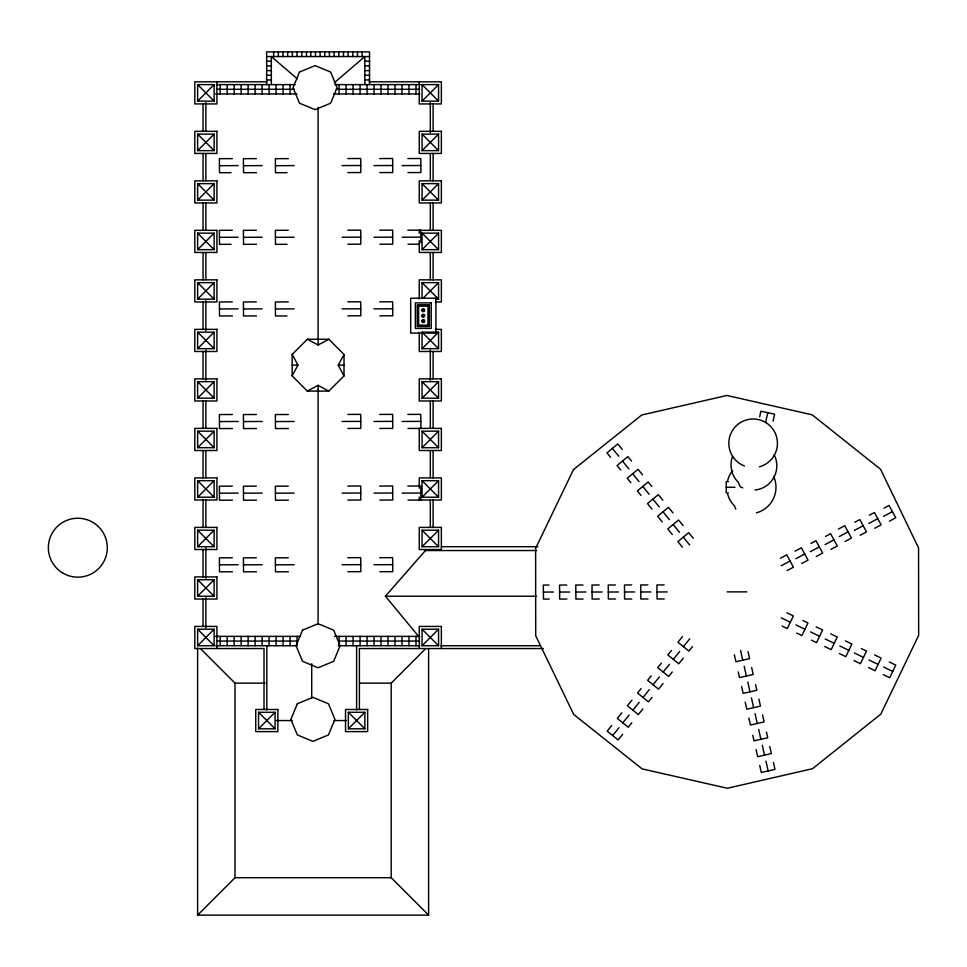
<?xml version="1.0" encoding="UTF-8"?>
<svg xmlns="http://www.w3.org/2000/svg" width="967" height="967" viewBox="0 0 967 967"><rect width="100%" height="100%" fill="white"/><g stroke="black" fill="none" stroke-linecap="round" stroke-linejoin="round"><path stroke-width="1.45" d="M292.155 375.861L292.191 354.393L307.397 339.236L328.865 339.272L344.022 354.478L343.986 375.958L328.78 391.115L307.301 391.079L292.155 375.861L297.933 365.139L292.191 354.393M318.131 391.091L318.143 385.325L307.301 391.079M307.397 339.236L318.119 345.001L318.131 339.248M759.675 416.85L760.896 411.229L774.615 414.154L773.092 421.189M765.61 422.531L767.762 412.691M343.986 375.958L338.257 365.115L344.022 354.478M682.484 636.661L677.94 642.233L688.855 651.057L692.481 646.597M671.473 650.477L667.834 654.937L678.737 663.749L683.294 658.176M661.368 663.169L657.729 667.629L668.632 676.453L672.27 671.992M651.262 675.873L647.624 680.333L658.527 689.157L663.072 683.572M641.157 688.564L637.519 693.025L648.422 701.849L652.06 697.388M631.959 700.156L627.414 705.729L638.317 714.553L642.862 708.98M621.854 712.848L617.297 718.433L628.212 727.244L631.85 722.796M611.736 725.552L607.191 731.125L618.106 739.948L622.651 734.376M683.391 646.645L689.761 638.836M673.286 659.337L679.656 651.54M663.181 672.041L669.551 664.232M653.076 684.745L659.446 676.936M642.97 697.437L649.328 689.64M632.865 710.141L639.223 702.332M622.76 722.845L629.118 715.036M612.643 735.536L619.013 727.74M418.699 636.516L385.422 596.216L425.42 550.537L425.42 549.522M197.619 101.124L214.118 84.612L197.619 84.612L197.619 101.124L214.118 101.124L214.118 84.612M197.619 150.634L214.118 134.123L197.619 134.123L197.619 150.634L214.118 150.634L214.118 134.123M197.619 200.145L214.118 183.633L214.118 200.145L197.619 200.145L197.619 183.633L214.118 183.633M197.619 249.655L214.118 233.144L197.619 233.144L197.619 249.655L214.118 249.655L214.118 233.144M197.619 299.154L214.118 282.654L197.619 282.654L197.619 299.154L214.118 299.154L214.118 282.654M422.059 101.124L438.559 84.612L422.059 84.612L422.059 101.124L438.559 101.124L438.559 84.612M197.619 348.664L214.118 332.165L214.118 348.664L197.619 348.664L197.619 332.165L214.118 332.165M422.059 150.634L438.559 134.123L422.059 134.123L422.059 150.634L438.559 150.634L438.559 134.123M197.619 398.174L214.118 381.675L197.619 381.675L197.619 398.174L214.118 398.174L214.118 381.675M422.059 200.145L438.559 183.633L422.059 183.633L422.059 200.145L438.559 200.145L438.559 183.633M197.619 447.685L214.118 431.185L197.619 431.185L197.619 447.685L214.118 447.685L214.118 431.185M422.059 249.655L438.559 233.144L438.559 249.655L422.059 249.655L422.059 233.144L438.559 233.144M197.619 497.195L214.118 480.696L214.118 497.195L197.619 497.195L197.619 480.696L214.118 480.696M423.087 298.126L438.559 282.654L422.059 282.654L422.059 297.667M197.619 546.706L214.118 530.206L214.118 546.706L197.619 546.706L197.619 530.206L214.118 530.206M422.059 348.676L438.559 332.165L422.059 332.165L422.059 348.676L438.559 348.676L438.559 332.165M197.619 596.216L214.118 579.716L197.619 579.716L197.619 596.216L214.118 596.216L214.118 579.716M422.059 398.186L438.559 381.675L422.059 381.675L422.059 398.186L438.559 398.186L438.559 381.675M197.619 645.726L214.118 629.227L197.619 629.227L197.619 645.726L214.118 645.726L214.118 629.227M422.059 447.697L438.559 431.185L422.059 431.185L422.059 447.697L438.559 447.697L438.559 431.185M422.059 497.207L438.559 480.696L422.059 480.696L422.059 497.207L438.559 497.207L438.559 480.696M422.059 546.706L438.559 530.206L422.059 530.206L422.059 546.706L438.559 546.706L438.559 530.206M258.564 728.804L275.075 712.292L258.564 712.292L258.564 728.804L275.075 728.804L275.075 712.292M422.059 645.726L438.559 629.227L422.059 629.227L422.059 645.726L438.559 645.726L438.559 629.227M197.619 648.071L197.619 915.12L428.611 915.12L391.2 877.71L391.2 683.137L425.492 648.845M348.35 728.804L364.849 712.292L348.35 712.292L348.35 728.804L364.849 728.804L364.849 712.292M197.619 915.12L235.017 877.71L235.017 683.137L200.725 648.845M334.377 82.678L364.849 56.557L364.849 84.612M780.405 558.249L786.751 554.853L793.423 567.182L787.09 570.59M795.019 551.19L801.365 547.793L808.037 560.135L801.703 563.531M810.902 543.454L815.979 540.734L822.663 553.076L816.317 556.472M838.413 529.082L844.759 525.685L851.443 538.015L845.098 541.423M825.528 536.395L830.593 533.675L837.277 546.017L830.931 549.413M854.755 522.289L859.832 519.569L866.505 531.898L860.171 535.307M869.369 515.23L874.446 512.51L881.118 524.851L874.784 528.248M883.983 508.171L889.06 505.451L895.732 517.792L889.398 521.189M781.215 565.78L790.087 561.017M795.829 558.721L804.701 553.958M810.443 551.661L819.315 546.899M839.223 536.612L848.095 531.85M825.056 544.602L833.929 539.852M854.284 530.496L863.168 525.734M868.91 523.437L877.782 518.675M883.524 516.378L892.396 511.628M318.119 345.001L328.865 339.272M232.322 158.624L219.376 158.685L219.509 172.718L231.016 172.658M256.352 158.624L243.406 158.685L243.539 172.718L256.485 172.646M288.299 158.624L275.353 158.685L275.486 172.718L286.994 172.658M347.745 158.564L360.691 158.491L360.824 172.525L347.866 172.585M379.693 158.564L392.638 158.491L392.771 172.525L379.826 172.585M407.844 158.564L420.79 158.491L420.923 172.525L407.977 172.585M219.436 165.708L238.148 165.599M243.466 165.708L262.178 165.599M275.426 165.708L294.125 165.599M342.052 165.599L360.751 165.502M373.999 165.599L392.711 165.502M402.151 165.599L420.863 165.502M232.322 230.255L219.376 230.327L219.509 244.349L231.016 244.288M256.352 230.255L243.406 230.327L243.539 244.349L256.485 244.288M288.299 230.255L275.353 230.327L275.486 244.349L286.994 244.288M347.745 230.194L360.691 230.134L360.824 244.155L347.866 244.228M379.693 230.194L392.638 230.134L392.771 244.155L379.826 244.228M407.844 230.194L420.79 230.134M219.436 237.338L238.148 237.241M243.466 237.338L262.178 237.241M275.426 237.338L294.125 237.241M342.052 237.241L360.751 237.145M373.999 237.241L392.711 237.145M402.151 237.241L420.863 237.145M407.977 244.228L419.485 244.167M232.322 301.897L219.376 301.958L219.509 315.991L232.455 315.919M256.352 301.897L243.406 301.958L243.539 315.991L256.485 315.919M288.299 301.897L275.353 301.958L275.486 315.991L286.994 315.931M347.745 301.837L360.691 301.764L360.824 315.786L347.866 315.858M379.693 301.837L392.638 301.764L392.771 315.786L379.826 315.858M219.436 308.969L238.148 308.872M243.466 308.969L262.178 308.872M275.426 308.969L294.125 308.872M342.052 308.872L360.751 308.775M373.999 308.872L392.711 308.775M232.322 414.492L219.376 414.553L219.509 428.586L232.455 428.514M256.352 414.492L243.406 414.553L243.539 428.586L256.485 428.514M288.299 414.492L275.353 414.553L275.486 428.586L288.432 428.514M347.745 414.432L360.691 414.36L360.824 428.393L347.866 428.454M379.693 414.432L392.638 414.36L392.771 428.393L379.826 428.454M407.844 414.432L420.79 414.36L420.923 428.393L407.977 428.454M219.436 421.576L238.148 421.467M243.466 421.576L262.178 421.467M275.426 421.576L294.125 421.467M342.052 421.467L360.751 421.37M373.999 421.467L392.711 421.37M402.151 421.467L420.863 421.37M232.322 486.123L219.376 486.196L219.509 500.217L232.455 500.157M256.352 486.123L243.406 486.196L243.539 500.217L256.485 500.157M288.299 486.123L275.353 486.196L275.486 500.217L288.432 500.157M347.745 486.063L360.691 486.002L360.824 500.024L347.866 500.096M379.693 486.063L392.638 486.002L392.771 500.024L379.826 500.096M407.844 486.063L420.79 486.002M219.436 493.206L238.148 493.11M243.466 493.206L262.178 493.11M275.426 493.206L294.125 493.11M342.052 493.11L360.751 493.013M373.999 493.11L392.711 493.013M402.151 493.11L420.863 493.013M407.977 500.096L420.923 500.024M232.322 557.766L219.376 557.826L219.509 571.86L232.455 571.787M256.352 557.766L243.406 557.826L243.539 571.86L256.485 571.787M288.299 557.766L275.353 557.826L275.486 571.86L288.432 571.787M347.745 557.705L360.691 557.633L360.824 571.654L347.866 571.727M379.693 557.705L392.638 557.633L392.771 571.654L379.826 571.727M219.436 564.837L238.148 564.74M243.466 564.837L262.178 564.74M275.426 564.837L294.125 564.74M342.052 564.74L360.751 564.643M373.999 564.74L392.711 564.643M549.075 585.047L543.321 585.071L543.454 599.105L549.208 599.069M566.747 585.023L559.555 585.059L559.675 599.081L566.88 599.044M582.968 584.999L575.776 585.035L575.909 599.069L583.101 599.032M599.202 584.987L592.009 585.023L592.142 599.057L599.335 599.008M615.435 584.975L608.243 585.011L608.376 599.032L615.568 598.996M631.669 584.95L624.477 584.987L624.597 599.02L631.789 598.984M647.89 584.938L640.698 584.975L640.831 599.008L648.023 598.96M664.124 584.926L656.931 584.962L657.064 598.984L664.256 598.948M543.381 592.082L553.45 592.034M559.615 592.07L569.684 592.022M575.848 592.058L585.917 591.997M592.07 592.034L602.151 591.985M608.303 592.022L618.372 591.973M624.537 592.009L634.606 591.949M640.77 591.985L650.839 591.937M656.992 591.973L667.073 591.925M266.65 56.557L369.527 56.557M266.65 61.235L271.328 61.235M364.849 61.235L369.527 61.235M266.65 65.913L271.328 65.913M364.849 65.913L369.527 65.913M266.65 70.591L271.328 70.591M364.849 70.591L369.527 70.591M266.65 75.269L271.328 75.269M364.849 75.269L369.527 75.269M266.65 79.935L271.328 79.935M364.849 79.935L369.527 79.935M266.977 81.808L194.802 81.808L194.802 103.928L216.922 103.928L216.922 81.808M369.201 81.808L441.363 81.808L441.363 103.928L419.255 103.928L419.255 81.808M216.548 84.612L295.128 84.612M334.908 84.612L420.548 84.612M216.548 89.29L294.27 89.29M336.311 89.29L419.63 89.29M215.629 93.968L297.074 93.968M333.518 93.968L419.835 93.968M435.561 299.166L438.559 299.166L438.559 282.654M435.476 301.97L441.363 301.97L441.363 279.85L419.255 279.85L419.255 299.021M435.476 329.36L441.363 329.36L441.363 351.48L419.255 351.48L419.255 332.31M728.393 481.626L726.241 481.626L726.241 492.916L728.393 492.916M726.241 487.271L734.98 487.271M441.363 546.706L537.845 546.706M425.42 550.537L536.673 550.537M727.136 591.864L746.814 591.864M385.422 596.216L536.262 596.216M215.556 636.383L300 636.383M334.546 636.383L419.63 636.383M216.511 641.061L297.074 641.061M339.103 641.061L419.63 641.061M215.726 645.726L297.099 645.726L297.074 636.383M338.196 645.726L419.726 645.726M440.831 645.726L540.36 645.726M543.381 648.543L359.398 648.543L359.398 709.488M235.017 683.137L265.055 683.137M359.664 683.137L391.2 683.137M276.405 720.548L292.252 720.548M334.147 720.548L346.331 720.548M235.017 877.71L391.2 877.71M292.167 365.127L297.933 365.139M338.257 365.115L344.01 365.127M742.741 487.864L740.371 486.885L738.135 482.158A24.308 24.308 0 0 1 732.635 456.267M889.289 661.972L895.756 665.103L889.7 677.758L883.222 674.628M816.136 626.834L822.615 629.964L816.547 642.62L811.373 640.118M830.762 633.868L837.241 636.999L831.185 649.655L824.706 646.512M845.4 640.891L851.867 644.022L845.811 656.678L839.332 653.547M861.319 648.543L866.505 651.057L860.437 663.7L853.97 660.57M874.652 654.949L881.13 658.08L875.075 670.735L868.596 667.593M786.872 612.776L793.351 615.919L787.295 628.562L782.11 626.06M802.803 620.439L807.977 622.941L801.921 635.597L796.735 633.083M869.031 660.014L878.096 664.402M883.669 667.049L892.734 671.436M810.515 631.91L819.581 636.298M825.141 638.933L834.207 643.321M839.779 645.968L848.845 650.356M854.405 652.991L863.471 657.379M781.251 617.853L790.317 622.24M795.889 624.887L804.955 629.263M318.143 385.325L328.78 391.115M297.292 78.811L271.328 56.557L271.328 84.612M422.059 84.612L438.559 101.124M422.059 134.123L438.559 150.634M422.059 183.633L438.559 200.145M422.059 233.144L438.559 249.655M422.059 282.654L438.559 299.166M197.619 84.612L214.118 101.124M422.059 332.165L438.559 348.676M197.619 134.123L214.118 150.634M422.059 381.675L438.559 398.186M197.619 183.633L214.118 200.145M422.059 431.185L438.559 447.697M197.619 233.144L214.118 249.655M422.059 480.696L438.559 497.207M197.619 282.654L214.118 299.154M422.059 530.206L438.559 546.706M197.619 332.165L214.118 348.664M197.619 381.675L214.118 398.174M422.059 629.227L438.559 645.726M197.619 431.185L214.118 447.685M197.619 480.696L214.118 497.195M197.619 530.206L214.118 546.706M348.35 712.292L364.849 728.804M197.619 579.716L214.118 596.216M197.619 629.227L214.118 645.726M258.564 712.292L275.075 728.804M622.325 449.51L617.768 443.95L606.95 452.882L610.6 457.331M631.548 461.078L627.909 456.629L617.091 465.562L620.729 470.01M642.596 474.87L638.039 469.309L627.22 478.23L630.859 482.69M651.818 486.437L648.168 481.989L637.35 490.91L641 495.37M662.854 500.229L658.297 494.669L647.479 503.589L652.036 509.162M672.996 512.909L668.439 507.349L657.62 516.269L662.165 521.842M683.125 525.589L678.568 520.028L667.75 528.949L672.307 534.521M693.254 538.268L688.697 532.708L677.879 541.629L682.436 547.201M612.365 448.41L618.747 456.206M622.494 461.09L628.876 468.886M632.623 473.77L639.006 481.566M642.765 486.449L649.135 494.246M652.894 499.129L659.276 506.926M663.024 511.809L669.406 519.605M673.153 524.489L679.535 532.285M683.294 537.168L689.664 544.965M735.79 509.186L734.533 506.019A26.508 26.508 0 0 1 727.668 494.137M769.792 746.56L771.34 753.583L757.657 756.678L756.109 749.655M773.419 762.383L774.978 769.406L761.295 772.488L759.736 765.465M766.468 732.14L767.713 737.761L754.03 740.855L752.785 735.234M758.902 699.093L760.461 706.128L746.778 709.21L745.219 702.187M762.54 714.915L764.087 721.938L750.404 725.032L748.845 718.01M751.649 667.46L753.208 674.482L739.525 677.577L738.28 671.956M755.59 684.684L756.835 690.305L743.152 693.399L741.592 686.377M748.023 651.637L749.582 658.66L735.899 661.754L734.34 654.732M762.322 745.291L764.498 755.13M765.949 761.114L768.136 770.941M755.07 713.658L757.246 723.485M758.696 729.469L760.872 739.308M751.444 697.836L753.619 707.663M744.191 666.19L746.367 676.03M747.817 682.013L749.993 691.852M740.565 650.38L742.741 660.207M420.802 231.536L420.911 242.753M420.802 487.404L420.911 498.621M441.363 648.543L441.363 626.423L419.255 626.423L419.255 648.543M433.119 103.928L433.119 131.319M433.119 153.439L433.119 180.829M433.119 202.949L433.119 230.339M433.119 252.46L433.119 279.85M433.119 351.48L433.119 378.871M433.119 400.991L433.119 428.381M433.119 450.501L433.119 477.891M433.119 500.012L433.119 527.402M430.315 102.623L430.315 132.624M430.315 153.632L430.315 180.636M430.315 203.143L430.315 230.146M430.315 252.653L430.315 279.656M430.315 350.175L430.315 380.176M430.315 401.184L430.315 428.188M430.315 450.695L430.315 477.698M430.315 500.205L430.315 527.208M428.611 648.664L428.611 915.12M419.255 233.289L419.255 230.339L441.363 230.339L441.363 252.46L419.255 252.46L419.255 240.662M419.255 488.214L419.255 477.891L441.363 477.891L441.363 500.012L419.255 500.012L419.255 497.062M415.991 84.612L415.991 93.968M415.991 636.383L415.991 645.726M408.993 84.612L408.993 93.968M408.993 636.383L408.993 645.726M402.006 84.612L402.006 93.968M402.006 636.383L402.006 645.726M395.019 84.612L395.019 93.968M395.019 636.383L395.019 645.726M388.033 84.612L388.033 93.968M388.033 636.383L388.033 645.726M381.046 84.612L381.046 93.968M381.046 636.383L381.046 645.726M374.048 84.612L374.048 93.968M374.048 636.383L374.048 645.726M369.527 84.612L369.527 51.88L266.65 51.88L266.65 84.612M367.061 84.612L367.061 93.968M367.061 636.383L367.061 645.726M362.166 51.88L362.166 56.557M360.075 84.612L360.075 93.968M360.075 636.383L360.075 645.726M357.488 51.88L357.488 56.557M356.593 645.726L356.593 710.068M353.088 84.612L353.088 93.968M353.088 636.383L353.088 645.726M352.822 51.88L352.822 56.557M348.144 51.88L348.144 56.557M346.089 84.612L346.089 93.968M346.089 636.383L346.089 645.726M343.466 51.88L343.466 56.557M339.103 84.612L339.103 93.968M339.103 636.383L339.103 645.726M338.788 51.88L338.788 56.557M334.111 51.88L334.111 56.557M329.433 51.88L329.433 56.557M324.755 51.88L324.755 56.557M320.089 51.88L320.089 56.557M318.083 107.53L318.083 338.051M318.083 389.58L318.083 624.174M315.46 51.88L315.46 56.557M311.712 663.688L311.712 698.101M310.782 51.88L310.782 56.557M306.491 51.88L306.491 56.557M301.813 51.88L301.813 56.557M297.026 51.88L297.026 56.557M292.348 51.88L292.348 56.557M290.076 84.612L290.076 93.968M290.076 636.383L290.076 645.726M287.67 51.88L287.67 56.557M282.993 51.88L282.993 56.557M283.089 84.612L283.089 93.968M283.089 636.383L283.089 645.726M278.327 51.88L278.327 56.557M276.103 84.612L276.103 93.968M276.103 636.383L276.103 645.726M273.661 51.88L273.661 56.557M269.116 84.612L269.116 93.968M269.116 636.383L269.116 645.726M266.819 645.726L266.819 710.068M264.015 709.488L264.015 648.543L194.802 648.543L194.802 626.423L216.922 626.423L216.922 648.543M262.13 84.612L262.13 93.968M262.13 636.383L262.13 645.726M255.131 84.612L255.131 93.968M255.131 636.383L255.131 645.726M248.144 84.612L248.144 93.968M248.144 636.383L248.144 645.726M241.158 84.612L241.158 93.968M241.158 636.383L241.158 645.726M234.171 84.612L234.171 93.968M234.171 636.383L234.171 645.726M227.185 84.612L227.185 93.968M227.185 636.383L227.185 645.726M220.186 84.612L220.186 93.968M220.186 636.383L220.186 645.726M205.862 102.623L205.862 131.488M205.862 153.632L205.862 180.636M205.862 203.143L205.862 230.146M205.862 252.653L205.862 279.656M205.862 300.664L205.862 330.666M205.862 350.175L205.862 380.176M205.862 401.184L205.862 428.188M205.862 450.695L205.862 477.698M205.862 500.205L205.862 527.208M205.862 548.204L205.862 578.218M205.862 597.715L205.862 627.728M203.058 103.928L203.058 131.319M203.058 153.439L203.058 180.829M203.058 202.949L203.058 230.339M203.058 252.46L203.058 279.85M203.058 301.97L203.058 329.36M203.058 351.48L203.058 378.871M203.058 400.991L203.058 428.381M203.058 450.501L203.058 477.891M203.058 499.999L203.058 527.402M203.058 549.51L203.058 576.912M203.058 599.02L203.058 626.423M727.668 480.418A26.508 26.508 0 0 1 732.672 470.591M773.685 476.489A26.508 26.508 0 0 1 756.339 512.885M774.168 454.792A24.308 24.308 0 0 1 755.058 490.003M744.433 465.985A24.308 24.308 0 0 1 734.243 428.006A24.308 24.308 0 0 1 773.527 430.061A24.308 24.308 0 0 1 759.433 466.771M422.216 309.923C423.582 314.202 425.54 306.914 422.216 309.923M422.216 315.375C423.582 319.654 425.54 312.353 422.216 315.375M422.216 320.826C423.582 325.093 425.54 317.805 422.216 320.826M299.492 72.066L293.049 87.634L299.492 103.203L315.073 109.658L330.641 103.203L337.096 87.634L330.641 72.066L315.073 65.611L299.492 72.066M302.514 630.158L296.071 645.726L302.514 661.307L318.095 667.75L333.663 661.307L340.106 645.726L333.663 630.158L318.095 623.703L302.514 630.158M297.328 703.783L290.886 719.351L297.328 734.92L312.909 741.375L328.478 734.92L334.92 719.351L328.478 703.783L312.909 697.328L297.328 703.783M573.479 469.563L535.633 548.349L535.718 635.754L573.721 714.468L642.1 768.886L727.341 788.25L812.522 768.717L880.804 714.154L918.65 635.367L918.565 547.975L880.562 469.261L812.171 414.831L726.942 395.467L641.75 415L573.479 469.563M216.922 131.319L194.802 131.319L194.802 153.439L216.922 153.439L216.922 131.319M441.363 131.319L419.255 131.319L419.255 153.439L441.363 153.439L441.363 131.319M216.922 180.829L194.802 180.829L194.802 202.949L216.922 202.949L216.922 180.829M441.363 180.829L419.255 180.829L419.255 202.949L441.363 202.949L441.363 180.829M216.922 230.339L194.802 230.339L194.802 252.46L216.922 252.46L216.922 230.339M216.922 279.85L194.802 279.85L194.802 301.97L216.922 301.97L216.922 279.85M435.924 298.223L410.673 298.223L410.673 333.107L435.924 333.107L435.924 298.223M431.246 302.901L415.351 302.901L415.351 328.429L431.246 328.429L431.246 302.901M429.372 304.774L417.224 304.774L417.224 326.556L429.372 326.556L429.372 304.774M427.97 306.176L418.626 306.176L418.626 325.154L427.97 325.154L427.97 306.176M216.922 329.36L194.802 329.36L194.802 351.48L216.922 351.48L216.922 329.36M216.922 378.871L194.802 378.871L194.802 400.991L216.922 400.991L216.922 378.871M441.363 378.871L419.255 378.871L419.255 400.991L441.363 400.991L441.363 378.871M216.922 428.381L194.802 428.381L194.802 450.501L216.922 450.501L216.922 428.381M441.363 428.381L419.255 428.381L419.255 450.501L441.363 450.501L441.363 428.381M216.922 477.891L194.802 477.891L194.802 499.999L216.922 499.999L216.922 477.891M216.922 527.402L194.802 527.402L194.802 549.51L216.922 549.51L216.922 527.402M441.363 527.402L419.255 527.402L419.255 549.522L441.363 549.522L441.363 527.402M216.922 576.912L194.802 576.912L194.802 599.02L216.922 599.02L216.922 576.912M277.88 709.488L255.759 709.488L255.759 731.608L277.88 731.608L277.88 709.488M367.653 709.488L345.533 709.488L345.533 731.608L367.653 731.608L367.653 709.488M422.591 311.434A1.402 1.402 0 0 0 424.694 310.214A1.402 1.402 0 0 0 422.591 309.005A1.402 1.402 0 0 0 422.591 311.434M422.591 322.325A1.402 1.402 0 0 0 424.694 321.117A1.402 1.402 0 0 0 422.591 319.896A1.402 1.402 0 0 0 422.591 322.325M422.301 316.656A1.402 1.402 0 0 0 424.658 316.028A1.402 1.402 0 0 0 422.93 314.311A1.402 1.402 0 0 0 422.301 316.656M63.085 573.226A29.469 29.469 0 0 0 107.289 547.697A29.469 29.469 0 0 0 63.085 522.18A29.469 29.469 0 0 0 63.085 573.226"/></g></svg>
